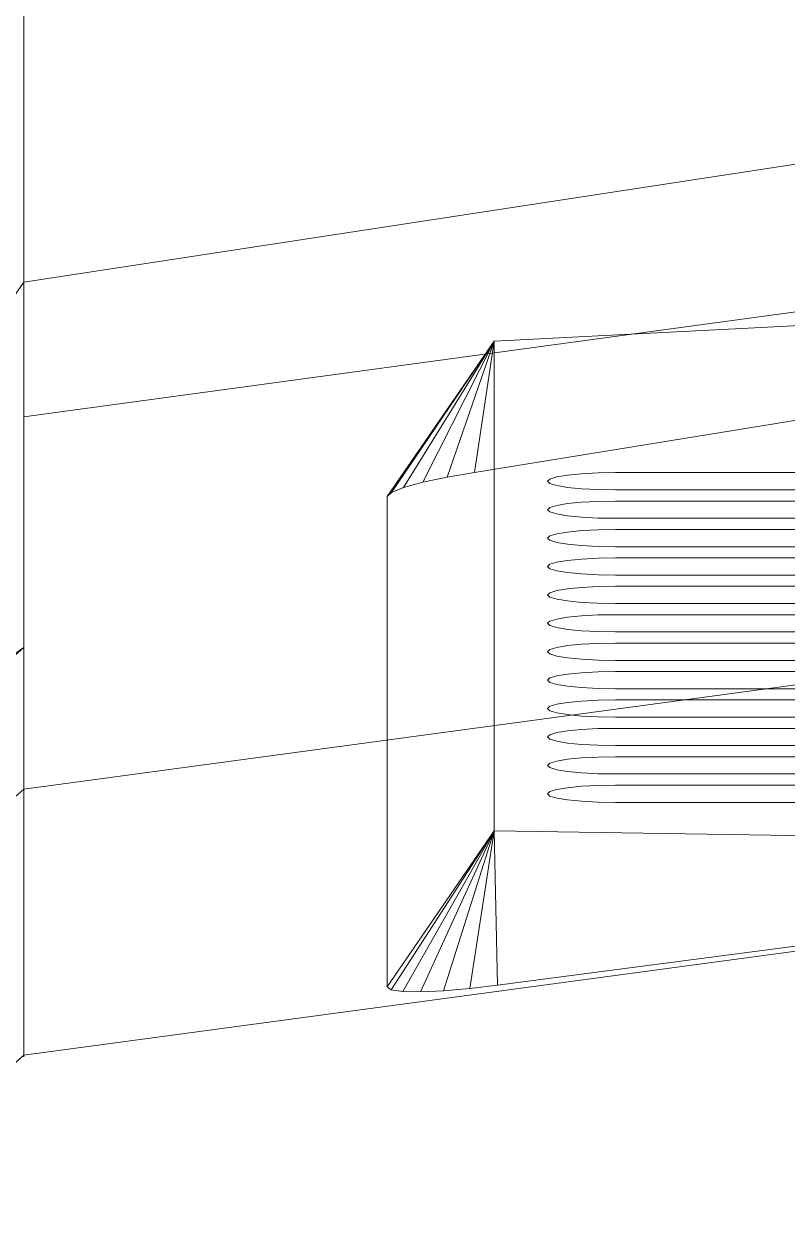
# Model space of a CAD drawing. Header units: millimetres. Extents: x -1 to 471, y -837 to 1.
# Drawn here: x 360 to 387.36, y -770.23 to -727.39 of the extents above; entities that cross this region are included whole.
import ezdxf

# ---------------------------------------------------------------- set-up
doc = ezdxf.new("R2010")
doc.units = ezdxf.units.MM
doc.layers.add('IQ_BLACK_3D', color=250, linetype='Continuous')
doc.layers.add('IQ_BLUE_3D', color=5, linetype='Continuous')

msp = doc.modelspace()

# ---------------------------------------------------------------- linework, layer by layer
at = {"layer": 'IQ_BLACK_3D', "linetype": 'Continuous', "lineweight": 5}
for points, invisible_edges in [([(378.862, -743.722, 1062.741), (381.216, -744.111, 1059.699), (379.106, -743.647, 1063.324)], 3), ([(379.106, -743.647, 1063.324), (381.216, -744.111, 1059.699), (380.585, -743.503, 1064.45)], 15), ([(380.585, -743.503, 1064.45), (379.997, -743.534, 1064.209), (379.106, -743.647, 1063.324)], 14), ([(379.106, -743.647, 1063.324), (379.997, -743.534, 1064.209), (379.493, -743.583, 1063.825)], 1), ([(381.216, -743.493, 1064.533), (380.585, -743.503, 1064.45), (381.216, -744.111, 1059.699)], 14), ([(411.257, -744.111, 1059.699), (411.257, -743.493, 1064.533), (381.216, -743.493, 1064.533), (381.216, -744.111, 1059.699)], 5), ([(378.862, -743.722, 1062.741), (378.779, -743.802, 1062.116), (378.862, -743.882, 1061.49)], 12), ([(378.862, -743.722, 1062.741), (378.862, -743.882, 1061.49), (381.216, -744.111, 1059.699)], 15), ([(379.106, -743.957, 1060.907), (381.216, -744.111, 1059.699), (378.862, -743.882, 1061.49)], 3), ([(379.106, -743.957, 1060.907), (379.493, -744.021, 1060.407), (381.216, -744.111, 1059.699)], 14), ([(381.216, -744.111, 1059.699), (379.493, -744.021, 1060.407), (379.997, -744.07, 1060.023)], 13), ([(379.997, -744.07, 1060.023), (380.585, -744.101, 1059.781), (381.216, -744.111, 1059.699)], 12), ([(380.585, -744.522, 1056.488), (379.106, -744.667, 1055.362), (381.216, -744.512, 1056.57)], 3), ([(381.216, -745.131, 1051.736), (381.216, -744.512, 1056.57), (379.106, -744.667, 1055.362)], 15), ([(380.585, -744.522, 1056.488), (379.997, -744.553, 1056.246), (379.106, -744.667, 1055.362)], 14), ([(379.106, -744.667, 1055.362), (379.997, -744.553, 1056.246), (379.493, -744.603, 1055.862)], 1), ([(411.257, -744.512, 1056.57), (381.216, -744.512, 1056.57), (381.216, -745.131, 1051.736), (411.257, -745.131, 1051.736)], 10), ([(378.862, -744.741, 1054.779), (378.779, -744.821, 1054.153), (379.106, -744.667, 1055.362)], 2), ([(379.106, -744.667, 1055.362), (378.779, -744.821, 1054.153), (378.862, -744.901, 1053.527)], 13), ([(379.106, -744.667, 1055.362), (378.862, -744.901, 1053.527), (381.216, -745.131, 1051.736)], 15), ([(379.106, -744.976, 1052.945), (379.493, -745.04, 1052.444), (378.862, -744.901, 1053.527)], 2), ([(378.862, -744.901, 1053.527), (379.493, -745.04, 1052.444), (381.216, -745.131, 1051.736)], 15), ([(381.216, -745.131, 1051.736), (379.493, -745.04, 1052.444), (379.997, -745.089, 1052.06)], 13), ([(379.997, -745.089, 1052.06), (380.585, -745.12, 1051.818), (381.216, -745.131, 1051.736)], 12), ([(379.106, -745.686, 1047.399), (378.862, -745.76, 1046.816), (378.779, -745.84, 1046.19)], 12), ([(378.779, -745.84, 1046.19), (378.862, -745.92, 1045.565), (379.106, -745.686, 1047.399)], 14), ([(378.862, -745.92, 1045.565), (381.216, -746.15, 1043.773), (379.106, -745.686, 1047.399)], 15), ([(381.216, -745.531, 1048.607), (380.585, -745.542, 1048.525), (379.106, -745.686, 1047.399)], 14), ([(381.216, -745.531, 1048.607), (379.106, -745.686, 1047.399), (381.216, -746.15, 1043.773)], 15), ([(379.997, -745.573, 1048.283), (379.106, -745.686, 1047.399), (380.585, -745.542, 1048.525)], 3), ([(379.106, -745.686, 1047.399), (379.997, -745.573, 1048.283), (379.493, -745.622, 1047.899)], 1), ([(411.257, -745.531, 1048.607), (381.216, -745.531, 1048.607), (381.216, -746.15, 1043.773), (411.257, -746.15, 1043.773)], 10), ([(379.106, -745.995, 1044.982), (379.493, -746.059, 1044.481), (378.862, -745.92, 1045.565)], 2), ([(379.997, -746.108, 1044.097), (378.862, -745.92, 1045.565), (379.493, -746.059, 1044.481)], 3), ([(378.862, -745.92, 1045.565), (379.997, -746.108, 1044.097), (381.216, -746.15, 1043.773)], 15), ([(381.216, -746.15, 1043.773), (379.997, -746.108, 1044.097), (380.585, -746.139, 1043.856)], 1), ([(379.106, -746.705, 1039.436), (378.862, -746.779, 1038.853), (378.779, -746.86, 1038.228)], 12), ([(378.779, -746.86, 1038.228), (378.862, -746.94, 1037.602), (379.106, -746.705, 1039.436)], 14), ([(378.862, -746.94, 1037.602), (381.216, -747.169, 1035.811), (379.106, -746.705, 1039.436)], 15), ([(381.216, -746.55, 1040.645), (380.585, -746.561, 1040.562), (379.106, -746.705, 1039.436)], 14), ([(381.216, -746.55, 1040.645), (379.106, -746.705, 1039.436), (381.216, -747.169, 1035.811)], 15), ([(379.997, -746.592, 1040.321), (379.106, -746.705, 1039.436), (380.585, -746.561, 1040.562)], 3), ([(379.106, -746.705, 1039.436), (379.997, -746.592, 1040.321), (379.493, -746.641, 1039.937)], 1), ([(411.257, -746.55, 1040.645), (381.216, -746.55, 1040.645), (381.216, -747.169, 1035.811), (411.257, -747.169, 1035.811)], 10), ([(379.106, -747.014, 1037.019), (379.493, -747.078, 1036.519), (378.862, -746.94, 1037.602)], 2), ([(381.216, -747.169, 1035.811), (378.862, -746.94, 1037.602), (379.493, -747.078, 1036.519)], 15), ([(379.493, -747.078, 1036.519), (379.997, -747.127, 1036.134), (381.216, -747.169, 1035.811)], 14), ([(381.216, -747.169, 1035.811), (379.997, -747.127, 1036.134), (380.585, -747.158, 1035.893)], 1), ([(381.216, -747.569, 1032.682), (380.585, -747.58, 1032.599), (379.106, -747.724, 1031.473)], 14), ([(381.216, -747.569, 1032.682), (379.106, -747.724, 1031.473), (381.216, -748.188, 1027.848)], 15), ([(411.257, -747.569, 1032.682), (381.216, -747.569, 1032.682), (381.216, -748.188, 1027.848), (411.257, -748.188, 1027.848)], 10), ([(379.106, -747.724, 1031.473), (378.862, -747.799, 1030.89), (378.779, -747.879, 1030.265)], 12), ([(378.779, -747.879, 1030.265), (378.862, -747.959, 1029.639), (379.106, -747.724, 1031.473)], 14), ([(378.862, -747.959, 1029.639), (381.216, -748.188, 1027.848), (379.106, -747.724, 1031.473)], 15), ([(379.106, -748.033, 1029.056), (379.493, -748.097, 1028.556), (378.862, -747.959, 1029.639)], 2), ([(379.997, -748.147, 1028.172), (378.862, -747.959, 1029.639), (379.493, -748.097, 1028.556)], 3), ([(378.862, -747.959, 1029.639), (379.997, -748.147, 1028.172), (381.216, -748.188, 1027.848)], 15), ([(379.997, -747.611, 1032.358), (379.106, -747.724, 1031.473), (380.585, -747.58, 1032.599)], 3), ([(379.106, -747.724, 1031.473), (379.997, -747.611, 1032.358), (379.493, -747.66, 1031.974)], 1), ([(381.216, -748.188, 1027.848), (379.997, -748.147, 1028.172), (380.585, -748.178, 1027.93)], 1), ([(379.106, -748.743, 1023.511), (378.862, -748.818, 1022.928), (378.779, -748.898, 1022.302)], 12), ([(378.779, -748.898, 1022.302), (378.862, -748.978, 1021.677), (379.106, -748.743, 1023.511)], 14), ([(378.862, -748.978, 1021.677), (381.216, -749.207, 1019.885), (379.106, -748.743, 1023.511)], 15), ([(381.216, -748.588, 1024.719), (380.585, -748.599, 1024.637), (379.106, -748.743, 1023.511)], 14), ([(381.216, -748.588, 1024.719), (379.106, -748.743, 1023.511), (381.216, -749.207, 1019.885)], 15), ([(379.997, -748.63, 1024.395), (379.106, -748.743, 1023.511), (380.585, -748.599, 1024.637)], 3), ([(379.106, -748.743, 1023.511), (379.997, -748.63, 1024.395), (379.493, -748.679, 1024.011)], 1), ([(411.257, -748.588, 1024.719), (381.216, -748.588, 1024.719), (381.216, -749.207, 1019.885), (411.257, -749.207, 1019.885)], 10), ([(379.106, -749.053, 1021.094), (379.493, -749.117, 1020.593), (378.862, -748.978, 1021.677)], 2), ([(381.216, -749.207, 1019.885), (378.862, -748.978, 1021.677), (379.493, -749.117, 1020.593)], 15), ([(379.493, -749.117, 1020.593), (379.997, -749.166, 1020.209), (381.216, -749.207, 1019.885)], 14), ([(381.216, -749.207, 1019.885), (379.997, -749.166, 1020.209), (380.585, -749.197, 1019.968)], 1), ([(381.216, -749.608, 1016.756), (380.585, -749.618, 1016.674), (379.106, -749.762, 1015.548)], 14), ([(381.216, -749.608, 1016.756), (379.106, -749.762, 1015.548), (381.216, -750.226, 1011.923)], 15), ([(379.997, -749.649, 1016.433), (379.106, -749.762, 1015.548), (380.585, -749.618, 1016.674)], 3), ([(379.106, -749.762, 1015.548), (379.997, -749.649, 1016.433), (379.493, -749.698, 1016.049)], 1), ([(411.257, -749.608, 1016.756), (381.216, -749.608, 1016.756), (381.216, -750.226, 1011.923), (411.257, -750.226, 1011.923)], 10), ([(379.106, -749.762, 1015.548), (378.862, -749.837, 1014.965), (378.779, -749.917, 1014.339)], 12), ([(378.779, -749.917, 1014.339), (378.862, -749.997, 1013.714), (379.106, -749.762, 1015.548)], 14), ([(378.862, -749.997, 1013.714), (381.216, -750.226, 1011.923), (379.106, -749.762, 1015.548)], 15), ([(379.106, -750.072, 1013.131), (379.493, -750.136, 1012.63), (378.862, -749.997, 1013.714)], 2), ([(381.216, -750.226, 1011.923), (378.862, -749.997, 1013.714), (379.493, -750.136, 1012.63)], 15), ([(379.493, -750.136, 1012.63), (379.997, -750.185, 1012.246), (381.216, -750.226, 1011.923)], 14), ([(381.216, -750.226, 1011.923), (379.997, -750.185, 1012.246), (380.585, -750.216, 1012.005)], 1), ([(378.862, -750.856, 1007.002), (378.779, -750.936, 1006.377), (379.106, -750.781, 1007.585)], 2), ([(379.106, -750.781, 1007.585), (378.779, -750.936, 1006.377), (378.862, -751.016, 1005.751)], 13), ([(379.106, -750.781, 1007.585), (378.862, -751.016, 1005.751), (381.216, -751.245, 1003.96)], 15), ([(380.585, -750.637, 1008.711), (379.106, -750.781, 1007.585), (381.216, -750.627, 1008.794)], 3), ([(381.216, -751.245, 1003.96), (381.216, -750.627, 1008.794), (379.106, -750.781, 1007.585)], 15), ([(380.585, -750.637, 1008.711), (379.997, -750.668, 1008.47), (379.106, -750.781, 1007.585)], 14), ([(379.106, -750.781, 1007.585), (379.997, -750.668, 1008.47), (379.493, -750.717, 1008.086)], 1), ([(411.257, -751.245, 1003.96), (411.257, -750.627, 1008.794), (381.216, -750.627, 1008.794), (381.216, -751.245, 1003.96)], 5), ([(379.106, -751.091, 1005.168), (379.493, -751.155, 1004.668), (378.862, -751.016, 1005.751)], 2), ([(378.862, -751.016, 1005.751), (379.493, -751.155, 1004.668), (381.216, -751.245, 1003.96)], 15), ([(381.216, -751.245, 1003.96), (379.493, -751.155, 1004.668), (379.997, -751.204, 1004.284)], 13), ([(379.997, -751.204, 1004.284), (380.585, -751.235, 1004.042), (381.216, -751.245, 1003.96)], 12), ([(379.106, -751.801, 999.623), (378.862, -751.875, 999.04), (378.779, -751.955, 998.414)], 12), ([(378.779, -751.955, 998.414), (378.862, -752.035, 997.788), (379.106, -751.801, 999.623)], 14), ([(378.862, -752.035, 997.788), (381.216, -752.265, 995.997), (379.106, -751.801, 999.623)], 15), ([(381.216, -751.646, 1000.831), (380.585, -751.657, 1000.749), (379.106, -751.801, 999.623)], 14), ([(381.216, -751.646, 1000.831), (379.106, -751.801, 999.623), (381.216, -752.265, 995.997)], 15), ([(379.997, -751.687, 1000.507), (379.106, -751.801, 999.623), (380.585, -751.657, 1000.749)], 3), ([(379.106, -751.801, 999.623), (379.997, -751.687, 1000.507), (379.493, -751.737, 1000.123)], 1), ([(411.257, -751.646, 1000.831), (381.216, -751.646, 1000.831), (381.216, -752.265, 995.997), (411.257, -752.265, 995.997)], 10), ([(379.106, -752.11, 997.206), (379.493, -752.174, 996.705), (378.862, -752.035, 997.788)], 2), ([(379.997, -752.223, 996.321), (378.862, -752.035, 997.788), (379.493, -752.174, 996.705)], 3), ([(381.216, -752.265, 995.997), (378.862, -752.035, 997.788), (380.585, -752.254, 996.08)], 3), ([(380.585, -752.254, 996.08), (378.862, -752.035, 997.788), (379.997, -752.223, 996.321)], 3), ([(381.216, -752.665, 992.868), (380.585, -752.676, 992.786), (379.106, -752.82, 991.66)], 14), ([(381.216, -752.665, 992.868), (379.106, -752.82, 991.66), (381.216, -753.284, 988.034)], 15), ([(379.997, -752.707, 992.544), (379.106, -752.82, 991.66), (380.585, -752.676, 992.786)], 3), ([(379.106, -752.82, 991.66), (379.997, -752.707, 992.544), (379.493, -752.756, 992.16)], 1), ([(411.257, -752.665, 992.868), (381.216, -752.665, 992.868), (381.216, -753.284, 988.034), (411.257, -753.284, 988.034)], 10), ([(379.106, -752.82, 991.66), (378.862, -752.894, 991.077), (378.779, -752.974, 990.451)], 12), ([(378.779, -752.974, 990.451), (378.862, -753.055, 989.826), (379.106, -752.82, 991.66)], 14), ([(378.862, -753.055, 989.826), (381.216, -753.284, 988.034), (379.106, -752.82, 991.66)], 15), ([(379.106, -753.129, 989.243), (379.493, -753.193, 988.742), (378.862, -753.055, 989.826)], 2), ([(379.997, -753.242, 988.358), (378.862, -753.055, 989.826), (379.493, -753.193, 988.742)], 3), ([(381.216, -753.284, 988.034), (378.862, -753.055, 989.826), (380.585, -753.273, 988.117)], 3), ([(380.585, -753.273, 988.117), (378.862, -753.055, 989.826), (379.997, -753.242, 988.358)], 3), ([(379.106, -753.839, 983.697), (378.862, -753.914, 983.114), (378.779, -753.994, 982.489)], 12), ([(378.779, -753.994, 982.489), (378.862, -754.074, 981.863), (379.106, -753.839, 983.697)], 14), ([(378.862, -754.074, 981.863), (381.216, -754.303, 980.072), (379.106, -753.839, 983.697)], 15), ([(381.216, -753.684, 984.906), (380.585, -753.695, 984.823), (379.106, -753.839, 983.697)], 14), ([(381.216, -753.684, 984.906), (379.106, -753.839, 983.697), (381.216, -754.303, 980.072)], 15), ([(379.997, -753.726, 984.582), (379.106, -753.839, 983.697), (380.585, -753.695, 984.823)], 3), ([(379.106, -753.839, 983.697), (379.997, -753.726, 984.582), (379.493, -753.775, 984.198)], 1), ([(411.257, -753.684, 984.906), (381.216, -753.684, 984.906), (381.216, -754.303, 980.072), (411.257, -754.303, 980.072)], 10), ([(379.106, -754.148, 981.28), (379.493, -754.212, 980.78), (378.862, -754.074, 981.863)], 2), ([(379.997, -754.262, 980.396), (378.862, -754.074, 981.863), (379.493, -754.212, 980.78)], 3), ([(381.216, -754.303, 980.072), (378.862, -754.074, 981.863), (380.585, -754.292, 980.154)], 3), ([(380.585, -754.292, 980.154), (378.862, -754.074, 981.863), (379.997, -754.262, 980.396)], 3), ([(379.106, -754.858, 975.734), (381.216, -754.703, 976.943), (379.997, -754.745, 976.619)], 15), ([(381.216, -754.703, 976.943), (379.106, -754.858, 975.734), (381.216, -755.322, 972.109)], 15), ([(379.106, -754.858, 975.734), (379.997, -754.745, 976.619), (379.493, -754.794, 976.235)], 1), ([(380.585, -754.714, 976.86), (379.997, -754.745, 976.619), (381.216, -754.703, 976.943)], 2), ([(411.257, -754.703, 976.943), (381.216, -754.703, 976.943), (381.216, -755.322, 972.109), (411.257, -755.322, 972.109)], 10), ([(379.106, -754.858, 975.734), (378.862, -754.933, 975.152), (378.779, -755.013, 974.526)], 12), ([(378.779, -755.013, 974.526), (378.862, -755.093, 973.9), (379.106, -754.858, 975.734)], 14), ([(378.862, -755.093, 973.9), (381.216, -755.322, 972.109), (379.106, -754.858, 975.734)], 15), ([(379.106, -755.167, 973.317), (379.493, -755.231, 972.817), (378.862, -755.093, 973.9)], 2), ([(379.997, -755.281, 972.433), (378.862, -755.093, 973.9), (379.493, -755.231, 972.817)], 3), ([(378.862, -755.093, 973.9), (379.997, -755.281, 972.433), (381.216, -755.322, 972.109)], 15), ([(381.216, -755.322, 972.109), (379.997, -755.281, 972.433), (380.585, -755.312, 972.191)], 1)]:
    msp.add_3dface(points, dxfattribs=dict(at, invisible_edges=invisible_edges))
at = {"layer": 'IQ_BLUE_3D', "linetype": 'Continuous', "lineweight": 5}
for points, invisible_edges in [([(347, -758.836, 1073.967), (360, -749.764, 1074.615), (360, -715.524, 1077.06)], 12), ([(360, -715.524, 1077.06), (347, -715.524, 1077.06), (347, -758.836, 1073.967)], 12), ([(347, -715.524, 928.22), (420, -715.524, 928.22), (360, -736.66, 929.73)], 14), ([(360, -736.66, 929.73), (347, -755.283, 931.06), (347, -715.524, 928.22)], 12), ([(420, -727.469, 929.073), (360, -736.66, 929.73), (420, -715.524, 928.22)], 2), ([(360, -741.489, 1139.266), (420, -733.328, 1139.77), (420, -715.524, 1140.869)], 12), ([(420, -715.524, 1140.869), (360, -715.524, 1140.869), (360, -741.489, 1139.266)], 12), ([(360, -736.66, 929.73), (420, -727.469, 929.073), (420, -746.746, 940.64)], 12), ([(396.314, -740.215, 1110.936), (420, -733.328, 1139.77), (360, -741.489, 1139.266)], 13), ([(347, -755.283, 931.06), (360, -736.66, 929.73), (360, -754.843, 940.64)], 12), ([(420, -746.746, 940.64), (360, -754.843, 940.64), (360, -736.66, 929.73)], 12), ([(376.866, -738.774, 1101.4), (411.257, -743.493, 1064.533), (420, -736.59, 1118.465)], 3), ([(376.866, -738.774, 1101.4), (394.041, -737.904, 1108.195), (396.314, -740.215, 1110.936)], 14), ([(376.866, -738.774, 1101.4), (373.029, -744.349, 1103.181), (373.029, -761.936, 965.772)], 12), ([(373.029, -761.936, 965.772), (376.866, -756.339, 964.161), (376.866, -738.774, 1101.4)], 12), ([(396.314, -740.215, 1110.936), (376.162, -743.491, 1106.58), (376.866, -738.774, 1101.4)], 12), ([(376.866, -738.774, 1101.4), (379.997, -743.534, 1064.209), (380.585, -743.503, 1064.45)], 13), ([(376.866, -738.774, 1101.4), (380.585, -743.503, 1064.45), (381.216, -743.493, 1064.533)], 13), ([(378.862, -743.722, 1062.741), (379.106, -743.647, 1063.324), (376.866, -738.774, 1101.4)], 14), ([(379.493, -743.583, 1063.825), (376.866, -738.774, 1101.4), (379.106, -743.647, 1063.324)], 3), ([(376.866, -738.774, 1101.4), (378.779, -743.802, 1062.116), (378.862, -743.722, 1062.741)], 13), ([(378.779, -743.802, 1062.116), (376.866, -738.774, 1101.4), (378.779, -744.821, 1054.153)], 15), ([(379.997, -743.534, 1064.209), (376.866, -738.774, 1101.4), (379.493, -743.583, 1063.825)], 3), ([(376.866, -738.774, 1101.4), (378.779, -745.84, 1046.19), (378.779, -744.821, 1054.153)], 15), ([(378.779, -746.86, 1038.228), (378.779, -745.84, 1046.19), (376.866, -738.774, 1101.4)], 15), ([(411.257, -743.493, 1064.533), (376.866, -738.774, 1101.4), (381.216, -743.493, 1064.533)], 3), ([(376.866, -756.339, 964.161), (378.779, -747.879, 1030.265), (376.866, -738.774, 1101.4)], 3), ([(378.779, -746.86, 1038.228), (376.866, -738.774, 1101.4), (378.779, -747.879, 1030.265)], 15), ([(376.162, -743.491, 1106.58), (396.314, -740.215, 1110.936), (360, -741.489, 1139.266)], 14), ([(360, -741.489, 1139.266), (375.175, -743.655, 1106.344), (376.162, -743.491, 1106.58)], 13), ([(360, -741.489, 1139.266), (374.301, -743.838, 1105.838), (375.175, -743.655, 1106.344)], 13), ([(360, -749.764, 1074.615), (373.029, -744.349, 1103.181), (360, -741.489, 1139.266)], 3), ([(373.178, -744.201, 1104.185), (373.614, -744.025, 1105.097), (360, -741.489, 1139.266)], 14), ([(360, -741.489, 1139.266), (373.614, -744.025, 1105.097), (374.301, -743.838, 1105.838)], 13), ([(373.178, -744.201, 1104.185), (360, -741.489, 1139.266), (373.029, -744.349, 1103.181)], 3), ([(378.862, -743.882, 1061.49), (378.779, -743.802, 1062.116), (378.779, -744.821, 1054.153)], 14), ([(378.862, -743.882, 1061.49), (378.779, -744.821, 1054.153), (378.862, -744.741, 1054.779)], 13), ([(378.862, -744.741, 1054.779), (379.106, -743.957, 1060.907), (378.862, -743.882, 1061.49)], 13), ([(379.106, -743.957, 1060.907), (378.862, -744.741, 1054.779), (379.106, -744.667, 1055.362)], 13), ([(379.106, -743.957, 1060.907), (379.106, -744.667, 1055.362), (379.493, -744.021, 1060.407)], 3), ([(379.106, -744.667, 1055.362), (379.493, -744.603, 1055.862), (379.493, -744.021, 1060.407)], 14), ([(379.997, -744.07, 1060.023), (379.493, -744.021, 1060.407), (379.493, -744.603, 1055.862)], 14), ([(379.997, -744.553, 1056.246), (379.997, -744.07, 1060.023), (379.493, -744.603, 1055.862)], 3), ([(379.997, -744.553, 1056.246), (380.585, -744.101, 1059.781), (379.997, -744.07, 1060.023)], 13), ([(380.585, -744.522, 1056.488), (380.585, -744.101, 1059.781), (379.997, -744.553, 1056.246)], 3), ([(380.585, -744.522, 1056.488), (381.216, -744.111, 1059.699), (380.585, -744.101, 1059.781)], 13), ([(381.216, -744.111, 1059.699), (380.585, -744.522, 1056.488), (381.216, -744.512, 1056.57)], 13), ([(381.216, -744.512, 1056.57), (411.257, -744.512, 1056.57), (411.257, -744.111, 1059.699), (381.216, -744.111, 1059.699)], 10), ([(373.029, -744.349, 1103.181), (360, -749.764, 1074.615), (373.029, -761.936, 965.772)], 3), ([(378.779, -744.821, 1054.153), (378.779, -745.84, 1046.19), (378.862, -744.901, 1053.527)], 3), ([(378.779, -745.84, 1046.19), (378.862, -745.76, 1046.816), (378.862, -744.901, 1053.527)], 14), ([(379.106, -744.976, 1052.945), (378.862, -744.901, 1053.527), (378.862, -745.76, 1046.816)], 14), ([(378.862, -745.76, 1046.816), (379.106, -745.686, 1047.399), (379.106, -744.976, 1052.945)], 14), ([(379.106, -745.686, 1047.399), (379.493, -745.04, 1052.444), (379.106, -744.976, 1052.945)], 13), ([(379.493, -745.622, 1047.899), (379.493, -745.04, 1052.444), (379.106, -745.686, 1047.399)], 3), ([(379.493, -745.04, 1052.444), (379.493, -745.622, 1047.899), (379.997, -745.089, 1052.06)], 3), ([(379.493, -745.622, 1047.899), (379.997, -745.573, 1048.283), (379.997, -745.089, 1052.06)], 14), ([(380.585, -745.12, 1051.818), (379.997, -745.089, 1052.06), (379.997, -745.573, 1048.283)], 14), ([(379.997, -745.573, 1048.283), (380.585, -745.542, 1048.525), (380.585, -745.12, 1051.818)], 14), ([(380.585, -745.542, 1048.525), (381.216, -745.131, 1051.736), (380.585, -745.12, 1051.818)], 13), ([(381.216, -745.131, 1051.736), (380.585, -745.542, 1048.525), (381.216, -745.531, 1048.607)], 13), ([(381.216, -745.531, 1048.607), (411.257, -745.531, 1048.607), (411.257, -745.131, 1051.736), (381.216, -745.131, 1051.736)], 10), ([(378.779, -745.84, 1046.19), (378.779, -746.86, 1038.228), (378.862, -745.92, 1045.565)], 3), ([(378.862, -745.92, 1045.565), (378.779, -746.86, 1038.228), (378.862, -746.779, 1038.853)], 13), ([(378.862, -746.779, 1038.853), (379.106, -745.995, 1044.982), (378.862, -745.92, 1045.565)], 13), ([(379.106, -745.995, 1044.982), (378.862, -746.779, 1038.853), (379.106, -746.705, 1039.436)], 13), ([(379.106, -745.995, 1044.982), (379.106, -746.705, 1039.436), (379.493, -746.059, 1044.481)], 3), ([(379.493, -746.059, 1044.481), (379.106, -746.705, 1039.436), (379.493, -746.641, 1039.937)], 13), ([(379.493, -746.641, 1039.937), (379.997, -746.108, 1044.097), (379.493, -746.059, 1044.481)], 13), ([(379.997, -746.592, 1040.321), (379.997, -746.108, 1044.097), (379.493, -746.641, 1039.937)], 3), ([(379.997, -746.108, 1044.097), (379.997, -746.592, 1040.321), (380.585, -746.139, 1043.856)], 3), ([(380.585, -746.139, 1043.856), (379.997, -746.592, 1040.321), (380.585, -746.561, 1040.562)], 13), ([(380.585, -746.139, 1043.856), (380.585, -746.561, 1040.562), (381.216, -746.15, 1043.773)], 3), ([(380.585, -746.561, 1040.562), (381.216, -746.55, 1040.645), (381.216, -746.15, 1043.773)], 14), ([(411.257, -746.55, 1040.645), (411.257, -746.15, 1043.773), (381.216, -746.15, 1043.773), (381.216, -746.55, 1040.645)], 5), ([(378.779, -746.86, 1038.228), (378.779, -747.879, 1030.265), (378.862, -747.799, 1030.89)], 13), ([(378.862, -746.94, 1037.602), (378.779, -746.86, 1038.228), (378.862, -747.799, 1030.89)], 14), ([(379.106, -747.724, 1031.473), (379.106, -747.014, 1037.019), (378.862, -746.94, 1037.602)], 13), ([(379.106, -747.724, 1031.473), (378.862, -746.94, 1037.602), (378.862, -747.799, 1030.89)], 3), ([(379.106, -747.014, 1037.019), (379.106, -747.724, 1031.473), (379.493, -747.66, 1031.974)], 13), ([(379.493, -747.078, 1036.519), (379.106, -747.014, 1037.019), (379.493, -747.66, 1031.974)], 14), ([(379.997, -747.127, 1036.134), (379.493, -747.078, 1036.519), (379.997, -747.611, 1032.358)], 14), ([(379.997, -747.611, 1032.358), (379.493, -747.078, 1036.519), (379.493, -747.66, 1031.974)], 3), ([(380.585, -747.58, 1032.599), (380.585, -747.158, 1035.893), (379.997, -747.127, 1036.134)], 13), ([(379.997, -747.611, 1032.358), (380.585, -747.58, 1032.599), (379.997, -747.127, 1036.134)], 14), ([(381.216, -747.569, 1032.682), (381.216, -747.169, 1035.811), (380.585, -747.158, 1035.893)], 13), ([(381.216, -747.569, 1032.682), (380.585, -747.158, 1035.893), (380.585, -747.58, 1032.599)], 3), ([(381.216, -747.569, 1032.682), (411.257, -747.569, 1032.682), (411.257, -747.169, 1035.811), (381.216, -747.169, 1035.811)], 10), ([(378.779, -748.898, 1022.302), (378.779, -747.879, 1030.265), (376.866, -756.339, 964.161), (378.779, -749.917, 1014.339)], 15), ([(378.779, -747.879, 1030.265), (378.779, -748.898, 1022.302), (378.862, -748.818, 1022.928)], 13), ([(378.862, -747.959, 1029.639), (378.779, -747.879, 1030.265), (378.862, -748.818, 1022.928)], 14), ([(378.862, -747.959, 1029.639), (379.106, -748.743, 1023.511), (379.106, -748.033, 1029.056)], 3), ([(378.862, -748.818, 1022.928), (379.106, -748.743, 1023.511), (378.862, -747.959, 1029.639)], 14), ([(379.493, -748.679, 1024.011), (379.493, -748.097, 1028.556), (379.106, -748.033, 1029.056)], 13), ([(379.106, -748.033, 1029.056), (379.106, -748.743, 1023.511), (379.493, -748.679, 1024.011)], 13), ([(379.493, -748.097, 1028.556), (379.997, -748.63, 1024.395), (379.997, -748.147, 1028.172)], 3), ([(379.997, -748.63, 1024.395), (379.493, -748.097, 1028.556), (379.493, -748.679, 1024.011)], 3), ([(379.997, -748.147, 1028.172), (380.585, -748.599, 1024.637), (380.585, -748.178, 1027.93)], 3), ([(380.585, -748.599, 1024.637), (379.997, -748.147, 1028.172), (379.997, -748.63, 1024.395)], 3), ([(381.216, -748.588, 1024.719), (381.216, -748.188, 1027.848), (380.585, -748.178, 1027.93)], 13), ([(380.585, -748.178, 1027.93), (380.585, -748.599, 1024.637), (381.216, -748.588, 1024.719)], 13), ([(411.257, -748.588, 1024.719), (411.257, -748.188, 1027.848), (381.216, -748.188, 1027.848), (381.216, -748.588, 1024.719)], 5), ([(378.862, -749.837, 1014.965), (378.862, -748.978, 1021.677), (378.779, -748.898, 1022.302)], 13), ([(378.779, -748.898, 1022.302), (378.779, -749.917, 1014.339), (378.862, -749.837, 1014.965)], 13), ([(379.106, -749.762, 1015.548), (379.106, -749.053, 1021.094), (378.862, -748.978, 1021.677)], 13), ([(378.862, -748.978, 1021.677), (378.862, -749.837, 1014.965), (379.106, -749.762, 1015.548)], 13), ([(379.106, -749.053, 1021.094), (379.493, -749.698, 1016.049), (379.493, -749.117, 1020.593)], 3), ([(379.106, -749.053, 1021.094), (379.106, -749.762, 1015.548), (379.493, -749.698, 1016.049)], 13), ([(379.493, -749.117, 1020.593), (379.997, -749.649, 1016.433), (379.997, -749.166, 1020.209)], 3), ([(379.493, -749.117, 1020.593), (379.493, -749.698, 1016.049), (379.997, -749.649, 1016.433)], 13), ([(380.585, -749.618, 1016.674), (380.585, -749.197, 1019.968), (379.997, -749.166, 1020.209)], 13), ([(379.997, -749.166, 1020.209), (379.997, -749.649, 1016.433), (380.585, -749.618, 1016.674)], 13), ([(380.585, -749.197, 1019.968), (381.216, -749.608, 1016.756), (381.216, -749.207, 1019.885)], 3), ([(380.585, -749.197, 1019.968), (380.585, -749.618, 1016.674), (381.216, -749.608, 1016.756)], 13), ([(411.257, -749.608, 1016.756), (411.257, -749.207, 1019.885), (381.216, -749.207, 1019.885), (381.216, -749.608, 1016.756)], 5), ([(347, -775.86, 957.366), (360, -764.391, 960.329), (360, -749.764, 1074.615)], 12), ([(360, -749.764, 1074.615), (347, -761.225, 1071.707), (347, -775.86, 957.366)], 12), ([(351.554, -755.658, 1074.194), (351.554, -757.211, 1072.726), (360, -749.764, 1074.615)], 1), ([(373.029, -761.936, 965.772), (360, -749.764, 1074.615), (360, -764.391, 960.329)], 13), ([(376.866, -756.339, 964.161), (378.779, -750.936, 1006.377), (378.779, -749.917, 1014.339)], 15), ([(378.779, -749.917, 1014.339), (378.779, -750.936, 1006.377), (378.862, -750.856, 1007.002)], 13), ([(378.862, -749.997, 1013.714), (378.779, -749.917, 1014.339), (378.862, -750.856, 1007.002)], 14), ([(378.862, -749.997, 1013.714), (379.106, -750.781, 1007.585), (379.106, -750.072, 1013.131)], 3), ([(378.862, -749.997, 1013.714), (378.862, -750.856, 1007.002), (379.106, -750.781, 1007.585)], 13), ([(379.106, -750.072, 1013.131), (379.106, -750.781, 1007.585), (379.493, -750.717, 1008.086)], 13), ([(379.493, -750.136, 1012.63), (379.106, -750.072, 1013.131), (379.493, -750.717, 1008.086)], 14), ([(379.997, -750.668, 1008.47), (379.997, -750.185, 1012.246), (379.493, -750.136, 1012.63)], 13), ([(379.493, -750.717, 1008.086), (379.997, -750.668, 1008.47), (379.493, -750.136, 1012.63)], 14), ([(380.585, -750.637, 1008.711), (380.585, -750.216, 1012.005), (379.997, -750.185, 1012.246)], 13), ([(379.997, -750.668, 1008.47), (380.585, -750.637, 1008.711), (379.997, -750.185, 1012.246)], 14), ([(381.216, -750.627, 1008.794), (381.216, -750.226, 1011.923), (380.585, -750.216, 1012.005)], 13), ([(381.216, -750.627, 1008.794), (380.585, -750.216, 1012.005), (380.585, -750.637, 1008.711)], 3), ([(411.257, -750.627, 1008.794), (411.257, -750.226, 1011.923), (381.216, -750.226, 1011.923), (381.216, -750.627, 1008.794)], 5), ([(390, -750.795, 940.64), (387.964, -756.293, 945.167), (360, -758.504, 943.459)], 15), ([(360, -758.504, 943.459), (360, -754.843, 940.64), (390, -750.795, 940.64)], 12), ([(376.866, -756.339, 964.161), (378.779, -751.955, 998.414), (378.779, -750.936, 1006.377)], 15), ([(378.779, -750.936, 1006.377), (378.779, -751.955, 998.414), (378.862, -751.875, 999.04)], 13), ([(378.862, -751.016, 1005.751), (378.779, -750.936, 1006.377), (378.862, -751.875, 999.04)], 14), ([(378.862, -751.016, 1005.751), (379.106, -751.801, 999.623), (379.106, -751.091, 1005.168)], 3), ([(378.862, -751.875, 999.04), (379.106, -751.801, 999.623), (378.862, -751.016, 1005.751)], 14), ([(379.493, -751.737, 1000.123), (379.493, -751.155, 1004.668), (379.106, -751.091, 1005.168)], 13), ([(379.106, -751.091, 1005.168), (379.106, -751.801, 999.623), (379.493, -751.737, 1000.123)], 13), ([(379.997, -751.687, 1000.507), (379.997, -751.204, 1004.284), (379.493, -751.155, 1004.668)], 13), ([(379.997, -751.687, 1000.507), (379.493, -751.155, 1004.668), (379.493, -751.737, 1000.123)], 3), ([(379.997, -751.204, 1004.284), (380.585, -751.657, 1000.749), (380.585, -751.235, 1004.042)], 3), ([(380.585, -751.657, 1000.749), (379.997, -751.204, 1004.284), (379.997, -751.687, 1000.507)], 3), ([(381.216, -751.646, 1000.831), (381.216, -751.245, 1003.96), (380.585, -751.235, 1004.042)], 13), ([(380.585, -751.235, 1004.042), (380.585, -751.657, 1000.749), (381.216, -751.646, 1000.831)], 13), ([(411.257, -751.646, 1000.831), (411.257, -751.245, 1003.96), (381.216, -751.245, 1003.96), (381.216, -751.646, 1000.831)], 5), ([(378.779, -751.955, 998.414), (376.866, -756.339, 964.161), (378.779, -752.974, 990.451)], 15), ([(378.862, -752.894, 991.077), (378.862, -752.035, 997.788), (378.779, -751.955, 998.414)], 13), ([(378.779, -751.955, 998.414), (378.779, -752.974, 990.451), (378.862, -752.894, 991.077)], 13), ([(379.106, -752.82, 991.66), (379.106, -752.11, 997.206), (378.862, -752.035, 997.788)], 13), ([(378.862, -752.035, 997.788), (378.862, -752.894, 991.077), (379.106, -752.82, 991.66)], 13), ([(379.106, -752.11, 997.206), (379.493, -752.756, 992.16), (379.493, -752.174, 996.705)], 3), ([(379.106, -752.11, 997.206), (379.106, -752.82, 991.66), (379.493, -752.756, 992.16)], 13), ([(379.493, -752.174, 996.705), (379.997, -752.707, 992.544), (379.997, -752.223, 996.321)], 3), ([(379.493, -752.174, 996.705), (379.493, -752.756, 992.16), (379.997, -752.707, 992.544)], 13), ([(380.585, -752.676, 992.786), (380.585, -752.254, 996.08), (379.997, -752.223, 996.321)], 13), ([(379.997, -752.223, 996.321), (379.997, -752.707, 992.544), (380.585, -752.676, 992.786)], 13), ([(380.585, -752.254, 996.08), (381.216, -752.665, 992.868), (381.216, -752.265, 995.997)], 3), ([(380.585, -752.254, 996.08), (380.585, -752.676, 992.786), (381.216, -752.665, 992.868)], 13), ([(411.257, -752.665, 992.868), (411.257, -752.265, 995.997), (381.216, -752.265, 995.997), (381.216, -752.665, 992.868)], 5), ([(376.866, -756.339, 964.161), (378.779, -753.994, 982.489), (378.779, -752.974, 990.451)], 15), ([(378.862, -753.914, 983.114), (378.862, -753.055, 989.826), (378.779, -752.974, 990.451)], 13), ([(378.779, -752.974, 990.451), (378.779, -753.994, 982.489), (378.862, -753.914, 983.114)], 13), ([(379.106, -753.839, 983.697), (379.106, -753.129, 989.243), (378.862, -753.055, 989.826)], 13), ([(379.106, -753.839, 983.697), (378.862, -753.055, 989.826), (378.862, -753.914, 983.114)], 3), ([(379.106, -753.839, 983.697), (379.493, -753.775, 984.198), (379.106, -753.129, 989.243)], 14), ([(379.106, -753.129, 989.243), (379.493, -753.775, 984.198), (379.493, -753.193, 988.742)], 3), ([(379.997, -753.242, 988.358), (379.493, -753.193, 988.742), (379.997, -753.726, 984.582)], 14), ([(379.493, -753.775, 984.198), (379.997, -753.726, 984.582), (379.493, -753.193, 988.742)], 14), ([(380.585, -753.695, 984.823), (379.997, -753.242, 988.358), (379.997, -753.726, 984.582)], 3), ([(379.997, -753.242, 988.358), (380.585, -753.695, 984.823), (380.585, -753.273, 988.117)], 3), ([(381.216, -753.684, 984.906), (381.216, -753.284, 988.034), (380.585, -753.273, 988.117)], 13), ([(380.585, -753.695, 984.823), (381.216, -753.684, 984.906), (380.585, -753.273, 988.117)], 14), ([(411.257, -753.684, 984.906), (411.257, -753.284, 988.034), (381.216, -753.284, 988.034), (381.216, -753.684, 984.906)], 5), ([(378.779, -755.013, 974.526), (378.779, -753.994, 982.489), (376.866, -756.339, 964.161)], 15), ([(378.862, -754.933, 975.152), (378.862, -754.074, 981.863), (378.779, -753.994, 982.489)], 13), ([(378.779, -755.013, 974.526), (378.862, -754.933, 975.152), (378.779, -753.994, 982.489)], 14), ([(378.862, -754.074, 981.863), (378.862, -754.933, 975.152), (379.106, -754.858, 975.734)], 13), ([(378.862, -754.074, 981.863), (379.106, -754.858, 975.734), (379.106, -754.148, 981.28)], 3), ([(379.493, -754.794, 976.235), (379.493, -754.212, 980.78), (379.106, -754.148, 981.28)], 13), ([(379.106, -754.148, 981.28), (379.106, -754.858, 975.734), (379.493, -754.794, 976.235)], 13), ([(379.997, -754.745, 976.619), (379.997, -754.262, 980.396), (379.493, -754.212, 980.78)], 13), ([(379.997, -754.745, 976.619), (379.493, -754.212, 980.78), (379.493, -754.794, 976.235)], 3), ([(379.997, -754.262, 980.396), (380.585, -754.714, 976.86), (380.585, -754.292, 980.154)], 3), ([(380.585, -754.714, 976.86), (379.997, -754.262, 980.396), (379.997, -754.745, 976.619)], 3), ([(381.216, -754.703, 976.943), (381.216, -754.303, 980.072), (380.585, -754.292, 980.154)], 13), ([(380.585, -754.292, 980.154), (380.585, -754.714, 976.86), (381.216, -754.703, 976.943)], 13), ([(411.257, -754.703, 976.943), (411.257, -754.303, 980.072), (381.216, -754.303, 980.072), (381.216, -754.703, 976.943)], 5), ([(360, -754.843, 940.64), (347, -766.312, 937.677), (347, -755.283, 931.06)], 12), ([(360, -754.843, 940.64), (360, -758.504, 943.459), (347, -766.312, 937.677)], 2), ([(378.779, -755.013, 974.526), (376.866, -756.339, 964.161), (378.862, -755.093, 973.9)], 3), ([(376.866, -756.339, 964.161), (379.106, -755.167, 973.317), (378.862, -755.093, 973.9)], 13), ([(379.493, -755.231, 972.817), (379.106, -755.167, 973.317), (376.866, -756.339, 964.161)], 14), ([(376.866, -756.339, 964.161), (379.997, -755.281, 972.433), (379.493, -755.231, 972.817)], 13), ([(376.866, -756.339, 964.161), (380.585, -755.312, 972.191), (379.997, -755.281, 972.433)], 13), ([(380.585, -755.312, 972.191), (376.866, -756.339, 964.161), (381.216, -755.322, 972.109)], 3), ([(411.257, -755.322, 972.109), (376.866, -756.339, 964.161), (420, -757.044, 958.654)], 13), ([(376.866, -756.339, 964.161), (411.257, -755.322, 972.109), (381.216, -755.322, 972.109)], 13), ([(360, -761.421, 947.044), (360, -758.504, 943.459), (387.964, -756.293, 945.167)], 14), ([(387.964, -756.293, 945.167), (388.612, -758.434, 948.558), (360, -761.421, 947.044)], 15), ([(391.766, -759.947, 961.56), (376.866, -756.339, 964.161), (376.98, -761.875, 962.083)], 1), ([(391.766, -759.947, 961.56), (394.108, -756.621, 961.959), (376.866, -756.339, 964.161)], 13), ([(389.262, -760.589, 956.996), (406.521, -758.113, 960.329), (360, -764.391, 960.329)], 13), ([(406.521, -758.113, 960.329), (391.766, -759.947, 961.56), (360, -764.391, 960.329)], 2), ([(347, -770.165, 941.889), (347, -766.312, 937.677), (360, -758.504, 943.459)], 14), ([(360, -761.421, 947.044), (347, -770.165, 941.889), (360, -758.504, 943.459)], 3), ([(360, -763.437, 951.202), (360, -761.421, 947.044), (388.612, -758.434, 948.558)], 14), ([(360, -763.437, 951.202), (388.612, -758.434, 948.558), (390.128, -759.862, 952.828)], 15), ([(360, -764.445, 955.712), (360, -763.437, 951.202), (390.128, -759.862, 952.828)], 14), ([(389.262, -760.589, 956.996), (360, -764.445, 955.712), (390.128, -759.862, 952.828)], 15), ([(360, -764.391, 960.329), (391.766, -759.947, 961.56), (376.98, -761.875, 962.083)], 13), ([(360, -764.445, 955.712), (389.262, -760.589, 956.996), (360, -764.391, 960.329)], 3), ([(347, -770.165, 941.889), (360, -761.421, 947.044), (347, -774.017, 946.1)], 3), ([(347, -774.017, 946.1), (360, -761.421, 947.044), (360, -763.437, 951.202)], 13), ([(375.988, -761.999, 962.164), (360, -764.391, 960.329), (376.98, -761.875, 962.083)], 3), ([(360, -764.391, 960.329), (373.171, -762.044, 964.78), (373.029, -761.936, 965.772)], 13), ([(360, -764.391, 960.329), (375.988, -761.999, 962.164), (375.046, -762.082, 962.507)], 13), ([(373.581, -762.106, 963.862), (373.171, -762.044, 964.78), (360, -764.391, 960.329)], 14), ([(360, -764.391, 960.329), (375.046, -762.082, 962.507), (374.223, -762.119, 963.087)], 13), ([(374.223, -762.119, 963.087), (373.581, -762.106, 963.862), (360, -764.391, 960.329)], 14), ([(360, -763.437, 951.202), (360, -764.445, 955.712), (347, -774.939, 951.733)], 14), ([(360, -763.437, 951.202), (347, -774.939, 951.733), (347, -774.017, 946.1)], 13), ([(360, -764.391, 960.329), (347, -775.86, 957.366), (360, -764.445, 955.712)], 2), ([(360, -764.445, 955.712), (347, -775.86, 957.366), (347, -774.939, 951.733)], 13)]:
    msp.add_3dface(points, dxfattribs=dict(at, invisible_edges=invisible_edges))
for points in [[(360, -715.524, 1140.869), (360, -715.524, 1077.06), (360, -749.764, 1074.615), (360, -741.489, 1139.266)], [(373.178, -744.201, 1104.185), (373.029, -744.349, 1103.181), (376.866, -738.774, 1101.4)], [(373.178, -744.201, 1104.185), (376.866, -738.774, 1101.4), (373.614, -744.025, 1105.097)], [(374.301, -743.838, 1105.838), (373.614, -744.025, 1105.097), (376.866, -738.774, 1101.4)], [(374.301, -743.838, 1105.838), (376.866, -738.774, 1101.4), (375.175, -743.655, 1106.344)], [(376.162, -743.491, 1106.58), (375.175, -743.655, 1106.344), (376.866, -738.774, 1101.4)], [(373.171, -762.044, 964.78), (376.866, -756.339, 964.161), (373.029, -761.936, 965.772)], [(373.171, -762.044, 964.78), (373.581, -762.106, 963.862), (376.866, -756.339, 964.161)], [(373.581, -762.106, 963.862), (374.223, -762.119, 963.087), (376.866, -756.339, 964.161)], [(375.046, -762.082, 962.507), (376.866, -756.339, 964.161), (374.223, -762.119, 963.087)], [(375.988, -761.999, 962.164), (376.866, -756.339, 964.161), (375.046, -762.082, 962.507)], [(375.988, -761.999, 962.164), (376.98, -761.875, 962.083), (376.866, -756.339, 964.161)]]:
    msp.add_3dface(points, dxfattribs=at)

doc.saveas('drawing.dxf')
